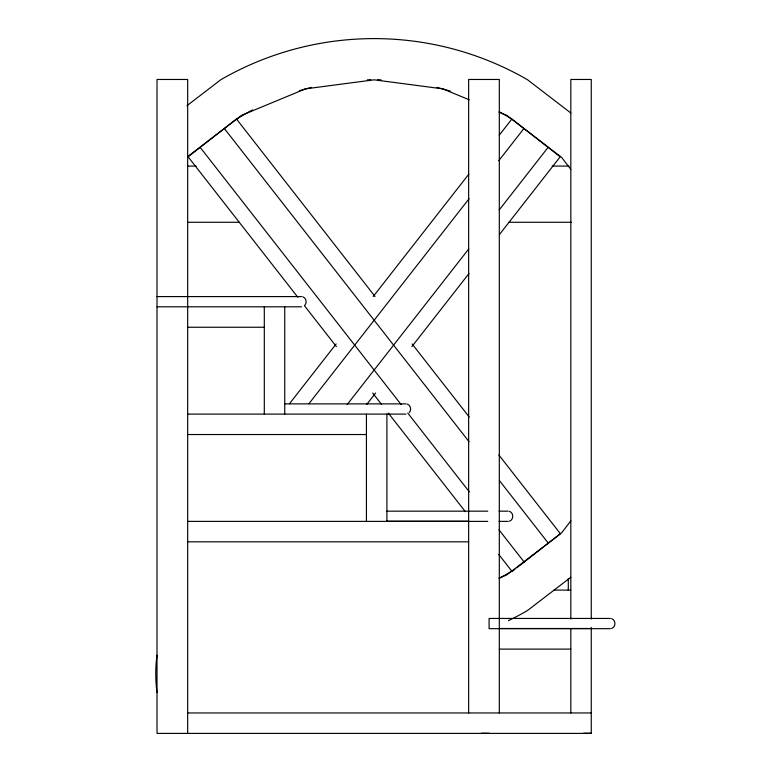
<?xml version="1.0" encoding="UTF-8"?>
<svg xmlns="http://www.w3.org/2000/svg" width="772" height="772" viewBox="0 0 772 772"><rect width="100%" height="100%" fill="white"/><g stroke="black" fill="none" stroke-linecap="round" stroke-linejoin="round"><path stroke-width="1.16" d="M304.815 305.316C307.217 302.72 306.243 297.847 302.749 296.766M409.285 412.605C411.679 410.009 410.704 405.126 407.22 404.055M570.826 520.888L561.736 532.728L506.789 574.889L498.847 578.18M289.442 403.756L336.148 343.965M373.223 296.516L468.903 174.047M499.262 135.187L511.875 119.052L560.183 156.793L499.387 234.611M308.935 403.698L469.087 198.713M498.741 160.759L523.947 128.49M347.178 404.538L468.768 248.902M499.166 209.994L548.101 147.365M366.671 404.48L375.568 393.093M411.891 346.599L468.98 273.52M236.406 119.052L188.098 156.793L297.828 297.249M513.033 570.778L514.895 569.331M516.748 567.874L560.414 533.761L498.876 454.998M186.892 105.745L220.879 79.67A306.532 306.532 0 0 1 527.401 79.67L570.826 112.992M187.471 156.812L241.491 115.366L305.471 88.867L374.14 79.825L442.81 88.867L469.183 99.791M570.826 577.273L527.401 610.594A306.532 306.532 0 0 1 508.449 620.669M509.395 521.206C513.862 519.894 513.862 512.656 509.395 511.344M611.569 628.495C616.046 627.182 616.046 619.945 611.569 618.623M187.702 166.067L196.117 166.067M552.183 166.067L569.022 166.067M187.702 222.268L239.426 222.268M508.873 222.268L571.425 222.268M157.015 296.593L301.562 296.593M157.015 306.812L301.562 306.812M187.673 327.251L264.304 327.251M284.733 403.881L406.024 403.881M187.673 414.101L406.024 414.101M187.673 434.53L366.43 434.53M386.917 511.17L487.769 511.17M499.021 511.17L508.198 511.17M386.917 521.206L468.652 521.206M187.673 521.38L487.769 521.38M499.021 521.38L508.198 521.38M187.673 541.819L468.652 541.819M553.987 590.097L570.826 590.097M610.382 618.449L489.091 618.449L489.091 628.669L589.943 628.669M499.31 628.495L591.265 628.495M590.966 628.669L610.382 628.669M499.31 649.107L570.826 649.107M187.673 712.961L591.265 712.961M481.429 733.226L489.091 733.226M583.603 733.226L591.265 733.226M498.847 112.075L506.789 115.366L561.736 157.527L570.826 169.377M236.464 118.984L375.057 296.516M412.132 343.965L469.222 417.034M224.334 128.49L469.009 441.661M499.407 480.57L548.342 543.198M200.18 147.365L401.102 404.538M407.78 413.078L469.318 491.841M498.973 529.804L524.188 562.074M304.506 305.789L336.389 346.599M372.722 393.093L381.619 404.48M388.287 413.03L465.4 511.72M498.76 554.421L512.106 571.512M591.265 618.99L591.265 79.468L570.826 79.468L570.826 618.99M591.265 627.424L591.265 733.4L157.015 733.4L157.015 79.468L187.673 79.468L187.673 733.4M570.826 628.495L570.826 712.961M568.298 578.517L568.298 590.397M499.31 712.961L499.31 79.468L468.652 79.468L468.652 712.961M386.917 414.101L386.917 521.38M366.43 414.101L366.43 521.38M284.733 306.812L284.733 414.101M264.304 306.812L264.304 414.101M157.015 692.581A140.215 140.215 0 0 1 157.015 655.158M511.768 571.077A260.289 260.289 0 0 1 499.86 578.064M236.56 119.12A260.289 260.289 0 0 1 252.531 109.942M299.304 90.758A260.289 260.289 0 0 1 311.512 87.419M367.289 79.854A260.289 260.289 0 0 1 370.743 79.777M377.643 79.777A260.289 260.289 0 0 1 381.098 79.854M436.875 87.419A260.289 260.289 0 0 1 450.173 91.096M499.909 112.133A260.289 260.289 0 0 1 511.817 119.12"/></g></svg>
